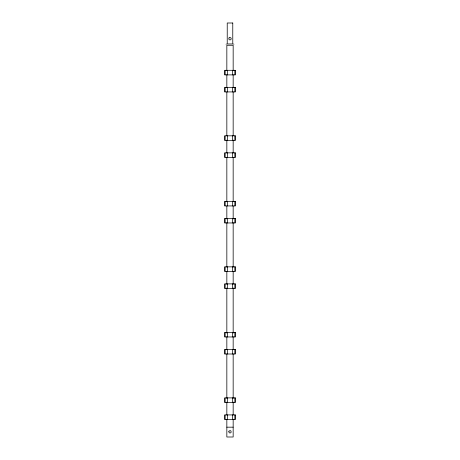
<?xml version="1.0" encoding="UTF-8"?>
<svg xmlns="http://www.w3.org/2000/svg" width="460" height="460" viewBox="0 0 460 460"><rect width="100%" height="100%" fill="white"/><g stroke="black" fill="none" stroke-linecap="round" stroke-linejoin="round"><path stroke-width="0.69" d="M226.073 44.292L226.464 43.964M226.837 427.173L233.162 427.173M233.536 43.964L233.927 44.292M235.025 70.305L235.043 74.888M235.025 87.337L235.043 91.925M235.025 135.821L235.043 140.403M235.025 152.852L235.043 157.441M235.025 201.336L235.043 205.925M235.025 218.373L235.043 222.956M235.025 266.852L235.043 271.44M235.025 283.889L235.043 288.472M235.025 332.367L235.043 336.956M235.025 349.404L235.043 353.993M235.025 397.888L235.043 402.471M235.025 414.92L235.043 419.508M233.162 70.403L233.162 45.275L226.837 45.275L226.837 70.403M233.162 74.71L233.162 87.63M233.162 91.937L233.162 135.723M233.162 140.03L233.162 152.956M233.162 157.262L233.162 201.767M233.162 206.074L233.162 218.994M233.162 222.582L233.162 267.093M233.162 271.4L233.162 284.32M233.162 287.908L233.162 333.132M233.162 336.726L233.162 349.646M233.162 353.953L233.162 398.458M233.162 402.046L233.162 414.972M233.162 419.278L233.162 437L226.837 437L226.837 419.278M232.616 70.305L232.616 74.888M232.616 87.337L232.616 91.925M232.616 135.821L232.616 140.403M232.616 152.852L232.616 157.441M232.616 201.336L232.616 205.925M232.616 218.373L232.616 222.956M232.616 266.852L232.616 271.44M232.616 283.889L232.616 288.472M232.616 332.367L232.616 336.956M232.616 349.404L232.616 353.993M232.616 397.888L232.616 402.471M232.616 414.92L232.616 419.508M227.389 70.305L227.389 74.888M227.389 87.337L227.389 91.925M227.389 135.821L227.389 140.403M227.389 152.852L227.389 157.441M227.389 201.336L227.389 205.925M227.389 218.373L227.389 222.956M227.389 266.852L227.389 271.44M227.389 283.889L227.389 288.472M227.389 332.367L227.389 336.956M227.389 349.404L227.389 353.993M227.389 397.888L227.389 402.471M227.389 414.92L227.389 419.508M226.837 74.71L226.837 87.63M226.837 91.937L226.837 135.723M226.837 140.03L226.837 152.956M226.837 157.262L226.837 201.767M226.837 206.074L226.837 218.994M226.837 222.582L226.837 267.093M226.837 271.4L226.837 284.32M226.837 287.908L226.837 333.132M226.837 336.726L226.837 349.646M226.837 353.953L226.837 398.458M226.837 402.046L226.837 414.972M224.974 70.305L224.957 74.888M224.974 87.337L224.957 91.925M224.974 135.821L224.957 140.403M224.974 152.852L224.957 157.441M224.974 201.336L224.957 205.925M224.974 218.373L224.957 222.956M224.974 266.852L224.957 271.44M224.974 283.889L224.957 288.472M224.974 332.367L224.957 336.956M224.974 349.404L224.957 353.993M224.974 397.888L224.957 402.471M224.974 414.92L224.957 419.508M228.93 431.21L228.764 431.825L229.385 432.894L230.615 432.894L231.069 432.44L231.069 431.21L230.615 430.755L230 430.589L228.93 431.21M229.12 37.846L228.758 38.726L229.12 39.606L230 39.968L230.88 39.606L231.242 38.726L230.88 37.846L230 37.479L229.12 37.846M232.771 23L227.228 23L227.228 43.964L232.771 43.964L232.771 23M235.152 70.305L224.848 70.305L224.848 74.888L235.152 74.888L235.152 70.305M235.152 87.337L224.848 87.337L224.848 91.925L235.152 91.925L235.152 87.337M235.152 135.821L224.848 135.821L224.848 140.403L235.152 140.403L235.152 135.821M235.152 152.852L224.848 152.852L224.848 157.441L235.152 157.441L235.152 152.852M235.152 201.336L224.848 201.336L224.848 205.925L235.152 205.925L235.152 201.336M235.152 218.373L224.848 218.373L224.848 222.956L235.152 222.956L235.152 218.373M235.152 266.852L224.848 266.852L224.848 271.44L235.152 271.44L235.152 266.852M235.152 283.889L224.848 283.889L224.848 288.472L235.152 288.472L235.152 283.889M235.152 332.367L224.848 332.367L224.848 336.956L235.152 336.956L235.152 332.367M235.152 349.404L224.848 349.404L224.848 353.993L235.152 353.993L235.152 349.404M235.152 397.888L224.848 397.888L224.848 402.471L235.152 402.471L235.152 397.888M235.152 414.92L224.848 414.92L224.848 419.508L235.152 419.508L235.152 414.92"/></g></svg>
